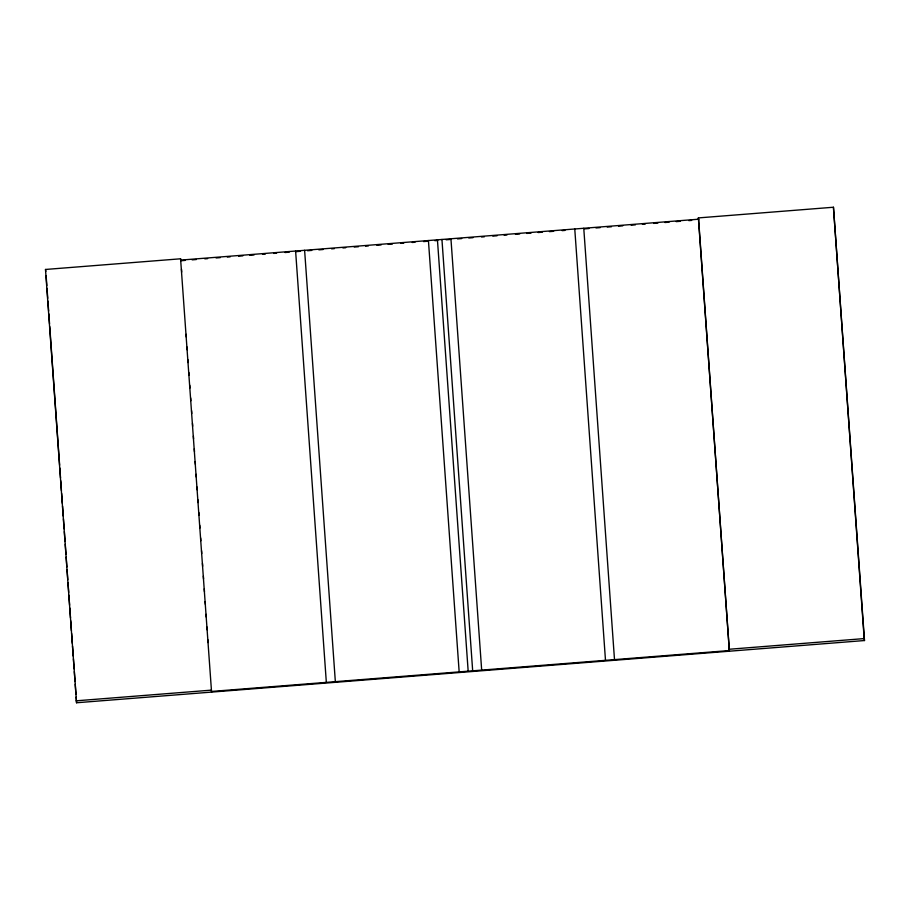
<?xml version="1.0" encoding="UTF-8"?>
<svg xmlns="http://www.w3.org/2000/svg" width="910" height="910" viewBox="0 0 910 910"><rect width="100%" height="100%" fill="white"/><g stroke="black" fill="none" stroke-linecap="round" stroke-linejoin="round"><path stroke-width="1.36" d="M729.422 651.207L698.368 217.911L833.446 207.241L864.5 640.538L76.554 702.759L45.5 269.462L180.578 258.793L180.897 260.738L185.117 260.408M180.794 260.089L698.584 219.208L729.319 650.559L211.518 691.441L180.578 258.793M192.146 259.851L196.378 259.521M204.818 258.849L207.628 258.633M216.068 257.962L220.288 257.632M227.329 257.075L230.139 256.848M238.579 256.188L242.811 255.858M249.84 255.3L254.061 254.959M262.501 254.299L265.322 254.072M273.762 253.412L276.572 253.185M285.012 252.525L289.232 252.184M296.273 251.626L300.493 251.296M307.546 250.739L311.789 250.409M318.864 249.852L323.107 249.511M331.593 248.839L334.414 248.623M342.899 247.952L345.732 247.725M354.217 247.054L358.46 246.724M365.536 246.166L368.368 245.939M376.854 245.268L381.097 244.938M388.161 244.369L392.415 244.039M400.9 243.368L403.721 243.141M412.207 242.481L415.04 242.253M423.525 241.582L427.768 241.252M434.843 240.684L437.676 240.468M446.162 239.796L450.404 239.455M457.468 238.898L461.711 238.568M468.786 238.011L473.029 237.669M481.515 236.998L484.347 236.782M492.833 236.111L497.076 235.77M504.151 235.212L506.972 234.996M515.458 234.325L519.701 233.984M526.776 233.426L531.019 233.096M538.094 232.539L542.337 232.198M549.413 231.64L553.655 231.311M562.141 230.639L564.962 230.412M584.72 228.854L588.941 228.524M595.97 227.966L600.19 227.636M607.232 227.079L611.452 226.738M618.481 226.192L622.713 225.851M631.153 225.191L635.373 224.85M642.403 224.304L645.224 224.076M653.664 223.405L657.885 223.075M664.914 222.518L669.146 222.188M676.176 221.63L680.396 221.301M688.836 220.63L691.657 220.413M76.235 700.814L211.313 690.144L211.632 692.089M729.103 649.262L864.182 638.592L864.5 640.538M698.368 217.911L698.687 219.856M45.5 269.462L45.819 271.407M833.446 207.241L864.182 638.592M583.765 228.274L614.5 659.625M574.767 228.979L605.491 660.33M450.939 238.761L481.674 670.113M441.941 239.466L472.677 670.818M437.437 239.831L468.172 671.17M428.428 240.536L459.163 671.887M304.611 250.318L335.346 681.67M295.602 251.023L326.337 682.375M181.499 269.224L181.704 272.056M186.14 334.277L186.334 337.11M187.039 347.006L187.244 349.838M187.949 359.734L188.154 362.567M188.859 372.463L189.052 375.295M189.758 385.192L189.963 388.024M190.668 397.92L190.873 400.753M191.578 410.649L191.782 413.481M192.488 423.377L192.681 426.21M193.386 436.106L193.591 438.938M194.296 448.835L194.501 451.667M195.206 461.563L195.411 464.396M196.116 474.292L196.31 477.124M197.015 487.021L197.22 489.853M197.925 499.749L198.13 502.582M198.835 512.478L199.028 515.31M199.734 525.207L199.938 528.039M200.644 537.935L200.848 540.767M201.554 550.664L201.758 553.496M202.464 563.392L202.657 566.225M203.362 576.121L203.567 578.953M204.272 588.85L204.477 591.682M205.182 601.578L205.387 604.411M206.092 614.307L206.286 617.139M206.991 627.035L207.196 629.868M207.901 639.764L208.106 642.585M46.126 275.65L46.831 285.547M47.024 288.379L47.73 298.275M47.934 301.108L48.639 311.004M48.844 313.836L49.55 323.733M49.743 326.565L59.628 465.158M59.821 467.99L60.526 477.887M60.731 480.719L61.436 490.615M61.641 493.447L62.346 503.344M62.551 506.176L63.256 516.072M63.45 518.905L64.155 528.801M64.36 531.633L65.065 541.53M65.27 544.362L65.975 554.258M66.168 557.091L66.874 566.987M67.078 569.819L67.784 579.715M67.988 582.548L68.694 592.444M68.898 595.277L69.604 605.173M69.797 608.005L70.502 617.901M70.707 620.734L71.412 630.63M71.617 633.462L72.322 643.359M72.527 646.191L73.232 656.087M73.426 658.908L74.131 668.816M74.336 671.637L75.041 681.544M75.246 684.365L75.951 694.273M76.144 697.094L76.554 702.759"/></g></svg>
